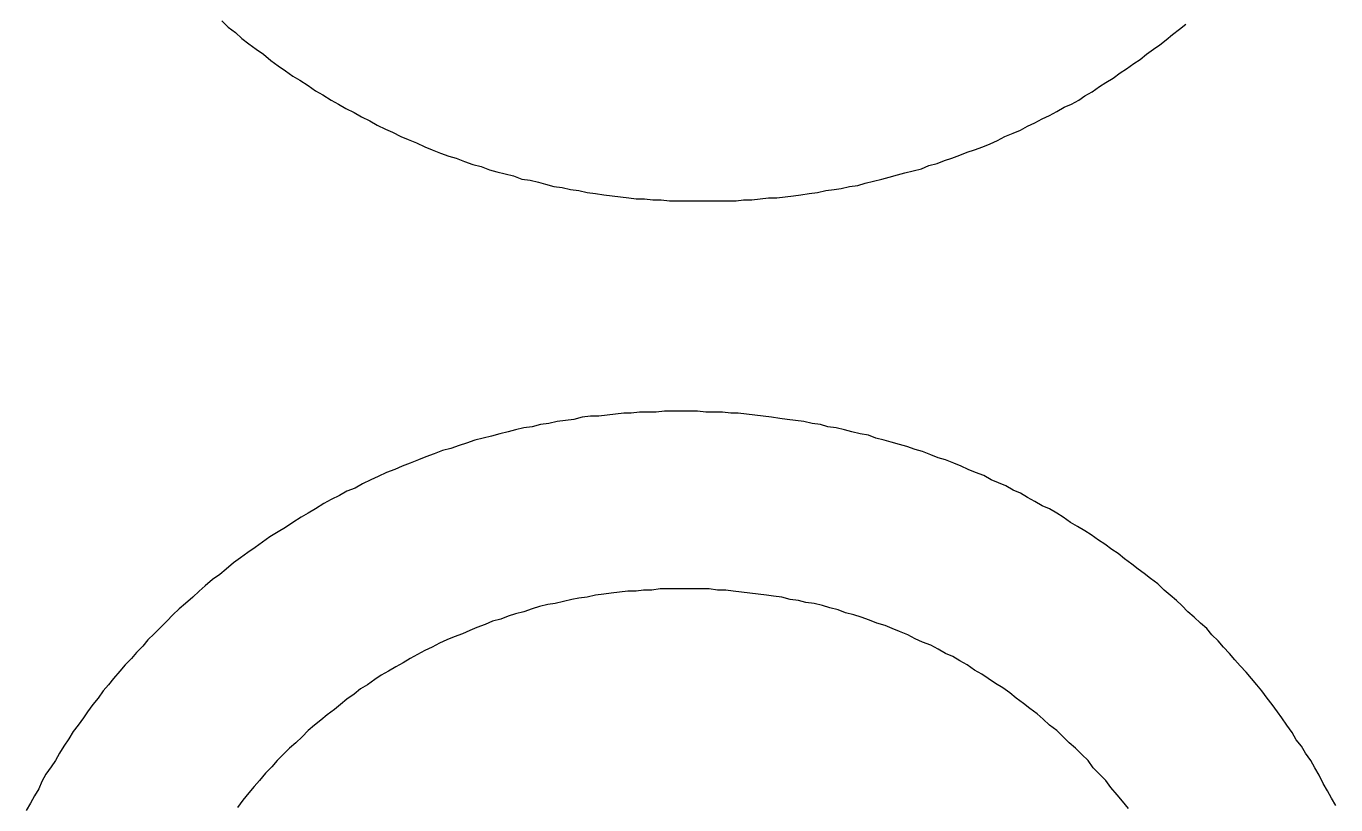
# Model space of a CAD drawing. Extents: x 11 to 591, y 39 to 419.
# Drawn here: x 172.87 to 204.32, y 324.49 to 343.21 of the extents above; entities that cross this region are included whole.
import ezdxf

# ---------------------------------------------------------------- set-up
doc = ezdxf.new("R2010")
doc.units = 0
doc.layers.get('0').update_dxf_attribs({"linetype": 'CONTINUOUS'})

msp = doc.modelspace()

# ---------------------------------------------------------------- linework, layer by layer
at = {"color": 3}
for p, q in [((177.565419, 343.330266), (177.715419, 343.180266)), ((177.715419, 343.180266), (177.890419, 343.055266)), ((200.390419, 343.005266), (200.565419, 343.130266)), ((200.565419, 343.130266), (200.715419, 343.255266)), ((177.890419, 343.055266), (178.040419, 342.905266)), ((178.040419, 342.905266), (178.215419, 342.780266)), ((200.090419, 342.755266), (200.240419, 342.880266)), ((200.240419, 342.880266), (200.390419, 343.005266)), ((178.215419, 342.780266), (178.390419, 342.655266)), ((178.390419, 342.655266), (178.565419, 342.530266)), ((178.565419, 342.530266), (178.740419, 342.380266)), ((199.615419, 342.405266), (199.765419, 342.530266)), ((199.765419, 342.530266), (199.940419, 342.655266)), ((199.940419, 342.655266), (200.090419, 342.755266)), ((178.740419, 342.380266), (178.915419, 342.255266)), ((178.915419, 342.255266), (179.090419, 342.130266)), ((199.140419, 342.080266), (199.290419, 342.180266)), ((199.290419, 342.180266), (199.465419, 342.305266)), ((199.465419, 342.305266), (199.615419, 342.405266)), ((179.090419, 342.130266), (179.265419, 342.005266)), ((179.265419, 342.005266), (179.440419, 341.905266)), ((179.440419, 341.905266), (179.640419, 341.780266)), ((198.790419, 341.855266), (198.965419, 341.955266)), ((198.965419, 341.955266), (199.140419, 342.080266)), ((179.640419, 341.780266), (179.815419, 341.655266)), ((179.815419, 341.655266), (179.990419, 341.555266)), ((179.990419, 341.555266), (180.190419, 341.430266)), ((198.290419, 341.530266), (198.465419, 341.630266)), ((198.465419, 341.630266), (198.640419, 341.755266)), ((198.640419, 341.755266), (198.790419, 341.855266)), ((180.190419, 341.430266), (180.365419, 341.330266)), ((180.365419, 341.330266), (180.540419, 341.230266)), ((197.615419, 341.155266), (197.790419, 341.255266)), ((197.790419, 341.255266), (197.965419, 341.330266)), ((197.965419, 341.330266), (198.140419, 341.430266)), ((198.140419, 341.430266), (198.290419, 341.530266)), ((180.540419, 341.230266), (180.740419, 341.130266)), ((180.740419, 341.130266), (180.915419, 341.030266)), ((180.915419, 341.030266), (181.115419, 340.930266)), ((181.115419, 340.930266), (181.290419, 340.830266)), ((197.090419, 340.880266), (197.265419, 340.980266)), ((197.265419, 340.980266), (197.440419, 341.055266)), ((197.440419, 341.055266), (197.615419, 341.155266)), ((181.290419, 340.830266), (181.490419, 340.730266)), ((181.490419, 340.730266), (181.665419, 340.655266)), ((181.665419, 340.655266), (181.865419, 340.555266)), ((196.365419, 340.555266), (196.565419, 340.630266)), ((196.565419, 340.630266), (196.740419, 340.705266)), ((196.740419, 340.705266), (196.915419, 340.805266)), ((196.915419, 340.805266), (197.090419, 340.880266)), ((181.865419, 340.555266), (182.040419, 340.480266)), ((182.040419, 340.480266), (182.240419, 340.405266)), ((182.240419, 340.405266), (182.440419, 340.305266)), ((182.440419, 340.305266), (182.615419, 340.230266)), ((195.640419, 340.230266), (195.840419, 340.305266)), ((195.840419, 340.305266), (196.015419, 340.380266)), ((196.015419, 340.380266), (196.190419, 340.455266)), ((196.190419, 340.455266), (196.365419, 340.555266)), ((182.615419, 340.230266), (182.815419, 340.155266)), ((182.815419, 340.155266), (183.015419, 340.080266)), ((183.015419, 340.080266), (183.190419, 340.030266)), ((183.190419, 340.030266), (183.390419, 339.955266)), ((194.740419, 339.905266), (194.915419, 339.980266)), ((194.915419, 339.980266), (195.090419, 340.030266)), ((195.090419, 340.030266), (195.290419, 340.105266)), ((195.290419, 340.105266), (195.465419, 340.180266)), ((195.465419, 340.180266), (195.640419, 340.230266)), ((183.390419, 339.955266), (183.590419, 339.880266)), ((183.590419, 339.880266), (183.790419, 339.830266)), ((183.790419, 339.830266), (183.990419, 339.755266)), ((183.990419, 339.755266), (184.165419, 339.705266)), ((184.165419, 339.705266), (184.365419, 339.655266)), ((193.790419, 339.630266), (193.965419, 339.680266)), ((193.965419, 339.680266), (194.165419, 339.730266)), ((194.165419, 339.730266), (194.365419, 339.780266)), ((194.365419, 339.780266), (194.540419, 339.855266)), ((194.540419, 339.855266), (194.740419, 339.905266)), ((184.365419, 339.655266), (184.565419, 339.605266)), ((184.565419, 339.605266), (184.765419, 339.530266)), ((184.765419, 339.530266), (184.965419, 339.505266)), ((184.965419, 339.505266), (185.165419, 339.455266)), ((185.165419, 339.455266), (185.340419, 339.405266)), ((185.340419, 339.405266), (185.540419, 339.355266)), ((185.540419, 339.355266), (185.740419, 339.330266)), ((192.440419, 339.305266), (192.640419, 339.355266)), ((192.640419, 339.355266), (192.840419, 339.380266)), ((192.840419, 339.380266), (193.015419, 339.430266)), ((193.015419, 339.430266), (193.215419, 339.480266)), ((193.215419, 339.480266), (193.415419, 339.530266)), ((193.415419, 339.530266), (193.590419, 339.580266)), ((193.590419, 339.580266), (193.790419, 339.630266)), ((185.740419, 339.330266), (185.940419, 339.280266)), ((185.940419, 339.280266), (186.140419, 339.255266)), ((186.140419, 339.255266), (186.340419, 339.205266)), ((186.340419, 339.205266), (186.540419, 339.180266)), ((186.540419, 339.180266), (186.740419, 339.155266)), ((186.740419, 339.155266), (186.940419, 339.130266)), ((186.940419, 339.130266), (187.140419, 339.105266)), ((187.140419, 339.105266), (187.340419, 339.080266)), ((187.340419, 339.080266), (187.515419, 339.055266)), ((187.515419, 339.055266), (187.715419, 339.055266)), ((187.715419, 339.055266), (187.915419, 339.030266)), ((190.290419, 339.030266), (190.490419, 339.055266)), ((190.490419, 339.055266), (190.690419, 339.080266)), ((190.690419, 339.080266), (190.890419, 339.080266)), ((190.890419, 339.080266), (191.090419, 339.105266)), ((191.090419, 339.105266), (191.290419, 339.130266)), ((191.290419, 339.130266), (191.465419, 339.155266)), ((191.465419, 339.155266), (191.665419, 339.180266)), ((191.665419, 339.180266), (191.865419, 339.205266)), ((191.865419, 339.205266), (192.065419, 339.255266)), ((192.065419, 339.255266), (192.265419, 339.280266)), ((192.265419, 339.280266), (192.440419, 339.305266)), ((187.915419, 339.030266), (188.115419, 339.030266)), ((188.115419, 339.030266), (188.315419, 339.005266)), ((188.315419, 339.005266), (188.515419, 339.005266)), ((188.515419, 339.005266), (188.715419, 339.005266)), ((188.715419, 339.005266), (188.915419, 339.005266)), ((188.915419, 339.005266), (189.115419, 339.005266)), ((189.115419, 339.005266), (189.315419, 339.005266)), ((189.315419, 339.005266), (189.515419, 339.005266)), ((189.515419, 339.005266), (189.715419, 339.005266)), ((189.715419, 339.005266), (189.915419, 339.005266)), ((189.915419, 339.005266), (190.090419, 339.030266)), ((190.090419, 339.030266), (190.290419, 339.030266)), ((185.615419, 333.705266), (185.415419, 333.655266)), ((185.815419, 333.730266), (185.615419, 333.705266)), ((186.015419, 333.755266), (185.815419, 333.730266)), ((186.215419, 333.805266), (186.015419, 333.755266)), ((186.415419, 333.830266), (186.215419, 333.805266)), ((186.615419, 333.830266), (186.415419, 333.830266)), ((186.815419, 333.855266), (186.615419, 333.830266)), ((187.015419, 333.880266), (186.815419, 333.855266)), ((187.215419, 333.905266), (187.015419, 333.880266)), ((187.390419, 333.905266), (187.215419, 333.905266)), ((187.590419, 333.930266), (187.390419, 333.905266)), ((187.790419, 333.930266), (187.590419, 333.930266)), ((187.990419, 333.930266), (187.790419, 333.930266)), ((188.190419, 333.955266), (187.990419, 333.930266)), ((188.390419, 333.955266), (188.190419, 333.955266)), ((188.590419, 333.955266), (188.390419, 333.955266)), ((188.790419, 333.955266), (188.590419, 333.955266)), ((188.990419, 333.955266), (188.790419, 333.955266)), ((189.190419, 333.930266), (188.990419, 333.955266)), ((189.390419, 333.930266), (189.190419, 333.930266)), ((189.590419, 333.930266), (189.390419, 333.930266)), ((189.790419, 333.905266), (189.590419, 333.930266)), ((189.965419, 333.905266), (189.790419, 333.905266)), ((190.165419, 333.880266), (189.965419, 333.905266)), ((190.365419, 333.855266), (190.165419, 333.880266)), ((190.565419, 333.830266), (190.365419, 333.855266)), ((190.765419, 333.805266), (190.565419, 333.830266)), ((190.965419, 333.780266), (190.765419, 333.805266)), ((191.140419, 333.755266), (190.965419, 333.780266)), ((191.340419, 333.730266), (191.140419, 333.755266)), ((191.540419, 333.705266), (191.340419, 333.730266)), ((191.740419, 333.655266), (191.540419, 333.705266)), ((184.240419, 333.405266), (184.040419, 333.355266)), ((184.440419, 333.455266), (184.240419, 333.405266)), ((184.615419, 333.505266), (184.440419, 333.455266)), ((184.815419, 333.555266), (184.615419, 333.505266)), ((185.015419, 333.580266), (184.815419, 333.555266)), ((185.215419, 333.630266), (185.015419, 333.580266)), ((185.415419, 333.655266), (185.215419, 333.630266)), ((191.940419, 333.630266), (191.740419, 333.655266)), ((192.115419, 333.580266), (191.940419, 333.630266)), ((192.315419, 333.555266), (192.115419, 333.580266)), ((192.515419, 333.505266), (192.315419, 333.555266)), ((192.690419, 333.455266), (192.515419, 333.505266)), ((192.890419, 333.405266), (192.690419, 333.455266)), ((193.090419, 333.380266), (192.890419, 333.405266)), ((193.265419, 333.305266), (193.090419, 333.380266)), ((183.265419, 333.130266), (183.065419, 333.055266)), ((183.440419, 333.180266), (183.265419, 333.130266)), ((183.640419, 333.255266), (183.440419, 333.180266)), ((183.840419, 333.305266), (183.640419, 333.255266)), ((184.040419, 333.355266), (183.840419, 333.305266)), ((193.465419, 333.255266), (193.265419, 333.305266)), ((193.640419, 333.205266), (193.465419, 333.255266)), ((193.840419, 333.155266), (193.640419, 333.205266)), ((194.015419, 333.105266), (193.840419, 333.155266)), ((194.215419, 333.030266), (194.015419, 333.105266)), ((182.290419, 332.780266), (182.090419, 332.705266)), ((182.465419, 332.855266), (182.290419, 332.780266)), ((182.665419, 332.930266), (182.465419, 332.855266)), ((182.865419, 333.005266), (182.665419, 332.930266)), ((183.065419, 333.055266), (182.865419, 333.005266)), ((194.390419, 332.980266), (194.215419, 333.030266)), ((194.590419, 332.905266), (194.390419, 332.980266)), ((194.765419, 332.830266), (194.590419, 332.905266)), ((194.940419, 332.780266), (194.765419, 332.830266)), ((195.140419, 332.705266), (194.940419, 332.780266)), ((181.515419, 332.480266), (181.315419, 332.380266)), ((181.715419, 332.555266), (181.515419, 332.480266)), ((181.890419, 332.630266), (181.715419, 332.555266)), ((182.090419, 332.705266), (181.890419, 332.630266)), ((195.315419, 332.630266), (195.140419, 332.705266)), ((195.490419, 332.555266), (195.315419, 332.630266)), ((195.665419, 332.480266), (195.490419, 332.555266)), ((195.865419, 332.405266), (195.665419, 332.480266)), ((180.940419, 332.205266), (180.765419, 332.105266)), ((181.140419, 332.305266), (180.940419, 332.205266)), ((181.315419, 332.380266), (181.140419, 332.305266)), ((196.040419, 332.305266), (195.865419, 332.405266)), ((196.215419, 332.230266), (196.040419, 332.305266)), ((196.390419, 332.155266), (196.215419, 332.230266)), ((196.565419, 332.055266), (196.390419, 332.155266)), ((180.190419, 331.830266), (180.015419, 331.730266)), ((180.390419, 331.930266), (180.190419, 331.830266)), ((180.565419, 332.030266), (180.390419, 331.930266)), ((180.765419, 332.105266), (180.565419, 332.030266)), ((196.740419, 331.980266), (196.565419, 332.055266)), ((196.915419, 331.880266), (196.740419, 331.980266)), ((197.090419, 331.780266), (196.915419, 331.880266)), ((179.640419, 331.505266), (179.465419, 331.405266)), ((179.815419, 331.605266), (179.640419, 331.505266)), ((180.015419, 331.730266), (179.815419, 331.605266)), ((197.265419, 331.680266), (197.090419, 331.780266)), ((197.440419, 331.605266), (197.265419, 331.680266)), ((197.615419, 331.505266), (197.440419, 331.605266)), ((197.765419, 331.405266), (197.615419, 331.505266)), ((179.265419, 331.280266), (179.090419, 331.155266)), ((179.465419, 331.405266), (179.265419, 331.280266)), ((197.940419, 331.280266), (197.765419, 331.405266)), ((198.115419, 331.180266), (197.940419, 331.280266)), ((198.290419, 331.080266), (198.115419, 331.180266)), ((178.715419, 330.930266), (178.540419, 330.805266)), ((178.915419, 331.055266), (178.715419, 330.930266)), ((179.090419, 331.155266), (178.915419, 331.055266)), ((198.440419, 330.980266), (198.290419, 331.080266)), ((198.615419, 330.855266), (198.440419, 330.980266)), ((198.765419, 330.755266), (198.615419, 330.855266)), ((178.190419, 330.555266), (178.015419, 330.430266)), ((178.365419, 330.680266), (178.190419, 330.555266)), ((178.540419, 330.805266), (178.365419, 330.680266)), ((198.940419, 330.630266), (198.765419, 330.755266)), ((199.090419, 330.530266), (198.940419, 330.630266)), ((177.840419, 330.305266), (177.665419, 330.155266)), ((178.015419, 330.430266), (177.840419, 330.305266)), ((199.240419, 330.405266), (199.090419, 330.530266)), ((199.415419, 330.280266), (199.240419, 330.405266)), ((199.565419, 330.155266), (199.415419, 330.280266)), ((177.515419, 330.030266), (177.340419, 329.905266)), ((177.665419, 330.155266), (177.515419, 330.030266)), ((199.715419, 330.055266), (199.565419, 330.155266)), ((199.865419, 329.930266), (199.715419, 330.055266)), ((200.040419, 329.805266), (199.865419, 329.930266)), ((177.015419, 329.630266), (176.865419, 329.480266)), ((177.165419, 329.755266), (177.015419, 329.630266)), ((177.340419, 329.905266), (177.165419, 329.755266)), ((200.190419, 329.655266), (200.040419, 329.805266)), ((200.340419, 329.530266), (200.190419, 329.655266)), ((176.690419, 329.330266), (176.540419, 329.205266)), ((176.865419, 329.480266), (176.690419, 329.330266)), ((200.490419, 329.405266), (200.340419, 329.530266)), ((200.615419, 329.280266), (200.490419, 329.405266)), ((176.390419, 329.055266), (176.240419, 328.905266)), ((176.540419, 329.205266), (176.390419, 329.055266)), ((200.765419, 329.130266), (200.615419, 329.280266)), ((200.915419, 329.005266), (200.765419, 329.130266)), ((201.065419, 328.855266), (200.915419, 329.005266)), ((176.090419, 328.755266), (175.940419, 328.605266)), ((176.240419, 328.905266), (176.090419, 328.755266)), ((201.215419, 328.730266), (201.065419, 328.855266)), ((201.340419, 328.580266), (201.215419, 328.730266)), ((175.790419, 328.455266), (175.665419, 328.305266)), ((175.940419, 328.605266), (175.790419, 328.455266)), ((201.490419, 328.430266), (201.340419, 328.580266)), ((201.615419, 328.280266), (201.490419, 328.430266)), ((175.515419, 328.155266), (175.390419, 328.005266)), ((175.665419, 328.305266), (175.515419, 328.155266)), ((201.765419, 328.130266), (201.615419, 328.280266)), ((201.890419, 327.980266), (201.765419, 328.130266)), ((175.240419, 327.855266), (175.115419, 327.705266)), ((175.390419, 328.005266), (175.240419, 327.855266)), ((202.015419, 327.830266), (201.890419, 327.980266)), ((202.165419, 327.680266), (202.015419, 327.830266)), ((174.965419, 327.530266), (174.840419, 327.380266)), ((175.115419, 327.705266), (174.965419, 327.530266)), ((202.290419, 327.530266), (202.165419, 327.680266)), ((202.415419, 327.380266), (202.290419, 327.530266)), ((174.715419, 327.230266), (174.590419, 327.055266)), ((174.840419, 327.380266), (174.715419, 327.230266)), ((202.540419, 327.230266), (202.415419, 327.380266)), ((202.665419, 327.055266), (202.540419, 327.230266)), ((174.465419, 326.905266), (174.340419, 326.730266)), ((174.590419, 327.055266), (174.465419, 326.905266)), ((202.790419, 326.905266), (202.665419, 327.055266)), ((202.915419, 326.730266), (202.790419, 326.905266)), ((174.240419, 326.580266), (174.115419, 326.405266)), ((174.340419, 326.730266), (174.240419, 326.580266)), ((203.015419, 326.580266), (202.915419, 326.730266)), ((203.140419, 326.405266), (203.015419, 326.580266)), ((173.990419, 326.255266), (173.890419, 326.080266)), ((174.115419, 326.405266), (173.990419, 326.255266)), ((203.265419, 326.230266), (203.140419, 326.405266)), ((203.365419, 326.055266), (203.265419, 326.230266)), ((173.765419, 325.905266), (173.665419, 325.730266)), ((173.890419, 326.080266), (173.765419, 325.905266)), ((203.490419, 325.905266), (203.365419, 326.055266)), ((203.590419, 325.730266), (203.490419, 325.905266)), ((173.565419, 325.555266), (173.465419, 325.405266)), ((173.665419, 325.730266), (173.565419, 325.555266)), ((203.715419, 325.555266), (203.590419, 325.730266)), ((203.815419, 325.380266), (203.715419, 325.555266)), ((173.340419, 325.230266), (173.240419, 325.055266)), ((173.465419, 325.405266), (173.340419, 325.230266)), ((203.915419, 325.205266), (203.815419, 325.380266)), ((204.015419, 325.005266), (203.915419, 325.205266)), ((173.165419, 324.880266), (173.065419, 324.705266)), ((173.240419, 325.055266), (173.165419, 324.880266)), ((204.115419, 324.830266), (204.015419, 325.005266)), ((173.065419, 324.705266), (172.965419, 324.530266)), ((204.215419, 324.655266), (204.115419, 324.830266)), ((204.315419, 324.480266), (204.215419, 324.655266)), ((172.965419, 324.530266), (172.865419, 324.355266))]:
    msp.add_line(p, q, dxfattribs=at)
at = {"color": 7}
for p, q in [((187.115419, 329.605266), (186.915419, 329.580266)), ((187.315419, 329.630266), (187.115419, 329.605266)), ((187.515419, 329.630266), (187.315419, 329.630266)), ((187.690419, 329.655266), (187.515419, 329.630266)), ((187.890419, 329.655266), (187.690419, 329.655266)), ((188.090419, 329.680266), (187.890419, 329.655266)), ((188.290419, 329.680266), (188.090419, 329.680266)), ((188.490419, 329.680266), (188.290419, 329.680266)), ((188.690419, 329.680266), (188.490419, 329.680266)), ((188.865419, 329.680266), (188.690419, 329.680266)), ((189.065419, 329.680266), (188.865419, 329.680266)), ((189.265419, 329.680266), (189.065419, 329.680266)), ((189.465419, 329.655266), (189.265419, 329.680266)), ((189.665419, 329.655266), (189.465419, 329.655266)), ((189.840419, 329.630266), (189.665419, 329.655266)), ((190.040419, 329.605266), (189.840419, 329.630266)), ((190.240419, 329.580266), (190.040419, 329.605266)), ((185.390419, 329.305266), (185.190419, 329.255266)), ((185.565419, 329.330266), (185.390419, 329.305266)), ((185.765419, 329.380266), (185.565419, 329.330266)), ((185.965419, 329.430266), (185.765419, 329.380266)), ((186.140419, 329.455266), (185.965419, 329.430266)), ((186.340419, 329.480266), (186.140419, 329.455266)), ((186.540419, 329.530266), (186.340419, 329.480266)), ((186.740419, 329.555266), (186.540419, 329.530266)), ((186.915419, 329.580266), (186.740419, 329.555266)), ((190.440419, 329.555266), (190.240419, 329.580266)), ((190.640419, 329.530266), (190.440419, 329.555266)), ((190.815419, 329.505266), (190.640419, 329.530266)), ((191.015419, 329.480266), (190.815419, 329.505266)), ((191.215419, 329.430266), (191.015419, 329.480266)), ((191.415419, 329.405266), (191.215419, 329.430266)), ((191.590419, 329.355266), (191.415419, 329.405266)), ((191.790419, 329.330266), (191.590419, 329.355266)), ((191.990419, 329.280266), (191.790419, 329.330266)), ((184.440419, 329.030266), (184.265419, 328.955266)), ((184.615419, 329.080266), (184.440419, 329.030266)), ((184.815419, 329.130266), (184.615419, 329.080266)), ((185.015419, 329.205266), (184.815419, 329.130266)), ((185.190419, 329.255266), (185.015419, 329.205266)), ((192.165419, 329.230266), (191.990419, 329.280266)), ((192.365419, 329.180266), (192.165419, 329.230266)), ((192.540419, 329.105266), (192.365419, 329.180266)), ((192.740419, 329.055266), (192.540419, 329.105266)), ((192.915419, 329.005266), (192.740419, 329.055266)), ((193.115419, 328.930266), (192.915419, 329.005266)), ((183.515419, 328.680266), (183.340419, 328.605266)), ((183.690419, 328.755266), (183.515419, 328.680266)), ((183.890419, 328.830266), (183.690419, 328.755266)), ((184.065419, 328.905266), (183.890419, 328.830266)), ((184.265419, 328.955266), (184.065419, 328.905266)), ((193.290419, 328.855266), (193.115419, 328.930266)), ((193.490419, 328.805266), (193.290419, 328.855266)), ((193.665419, 328.730266), (193.490419, 328.805266)), ((193.840419, 328.655266), (193.665419, 328.730266)), ((194.040419, 328.580266), (193.840419, 328.655266)), ((182.790419, 328.380266), (182.615419, 328.280266)), ((182.965419, 328.455266), (182.790419, 328.380266)), ((183.140419, 328.530266), (182.965419, 328.455266)), ((183.340419, 328.605266), (183.140419, 328.530266)), ((194.215419, 328.480266), (194.040419, 328.580266)), ((194.390419, 328.405266), (194.215419, 328.480266)), ((194.590419, 328.330266), (194.390419, 328.405266)), ((182.265419, 328.105266), (182.090419, 328.005266)), ((182.440419, 328.205266), (182.265419, 328.105266)), ((182.615419, 328.280266), (182.440419, 328.205266)), ((194.765419, 328.230266), (194.590419, 328.330266)), ((194.940419, 328.130266), (194.765419, 328.230266)), ((195.115419, 328.055266), (194.940419, 328.130266)), ((195.290419, 327.955266), (195.115419, 328.055266)), ((181.740419, 327.805266), (181.565419, 327.705266)), ((181.915419, 327.905266), (181.740419, 327.805266)), ((182.090419, 328.005266), (181.915419, 327.905266)), ((195.465419, 327.855266), (195.290419, 327.955266)), ((195.640419, 327.730266), (195.465419, 327.855266)), ((195.815419, 327.630266), (195.640419, 327.730266)), ((181.240419, 327.505266), (181.065419, 327.380266)), ((181.390419, 327.605266), (181.240419, 327.505266)), ((181.565419, 327.705266), (181.390419, 327.605266)), ((195.965419, 327.530266), (195.815419, 327.630266)), ((196.140419, 327.405266), (195.965419, 327.530266)), ((196.315419, 327.305266), (196.140419, 327.405266)), ((180.740419, 327.155266), (180.565419, 327.030266)), ((180.890419, 327.280266), (180.740419, 327.155266)), ((181.065419, 327.380266), (180.890419, 327.280266)), ((196.490419, 327.180266), (196.315419, 327.305266)), ((196.640419, 327.055266), (196.490419, 327.180266)), ((180.265419, 326.780266), (180.090419, 326.655266)), ((180.415419, 326.905266), (180.265419, 326.780266)), ((180.565419, 327.030266), (180.415419, 326.905266)), ((196.815419, 326.930266), (196.640419, 327.055266)), ((196.965419, 326.805266), (196.815419, 326.930266)), ((197.140419, 326.680266), (196.965419, 326.805266)), ((179.940419, 326.530266), (179.790419, 326.405266)), ((180.090419, 326.655266), (179.940419, 326.530266)), ((197.290419, 326.555266), (197.140419, 326.680266)), ((197.440419, 326.405266), (197.290419, 326.555266)), ((179.640419, 326.280266), (179.490419, 326.130266)), ((179.790419, 326.405266), (179.640419, 326.280266)), ((197.615419, 326.280266), (197.440419, 326.405266)), ((197.765419, 326.130266), (197.615419, 326.280266)), ((179.190419, 325.855266), (179.040419, 325.705266)), ((179.340419, 325.980266), (179.190419, 325.855266)), ((179.490419, 326.130266), (179.340419, 325.980266)), ((197.915419, 325.980266), (197.765419, 326.130266)), ((198.065419, 325.855266), (197.915419, 325.980266)), ((198.215419, 325.705266), (198.065419, 325.855266)), ((178.890419, 325.555266), (178.765419, 325.405266)), ((179.040419, 325.705266), (178.890419, 325.555266)), ((198.365419, 325.555266), (198.215419, 325.705266)), ((198.490419, 325.380266), (198.365419, 325.555266)), ((178.615419, 325.255266), (178.465419, 325.080266)), ((178.765419, 325.405266), (178.615419, 325.255266)), ((198.640419, 325.230266), (198.490419, 325.380266)), ((198.790419, 325.080266), (198.640419, 325.230266)), ((178.340419, 324.930266), (178.215419, 324.780266)), ((178.465419, 325.080266), (178.340419, 324.930266)), ((198.915419, 324.905266), (198.790419, 325.080266)), ((199.065419, 324.730266), (198.915419, 324.905266)), ((178.065419, 324.605266), (177.940419, 324.430266)), ((178.215419, 324.780266), (178.065419, 324.605266)), ((199.190419, 324.580266), (199.065419, 324.730266)), ((199.340419, 324.405266), (199.190419, 324.580266))]:
    msp.add_line(p, q, dxfattribs=at)

doc.saveas('drawing.dxf')
